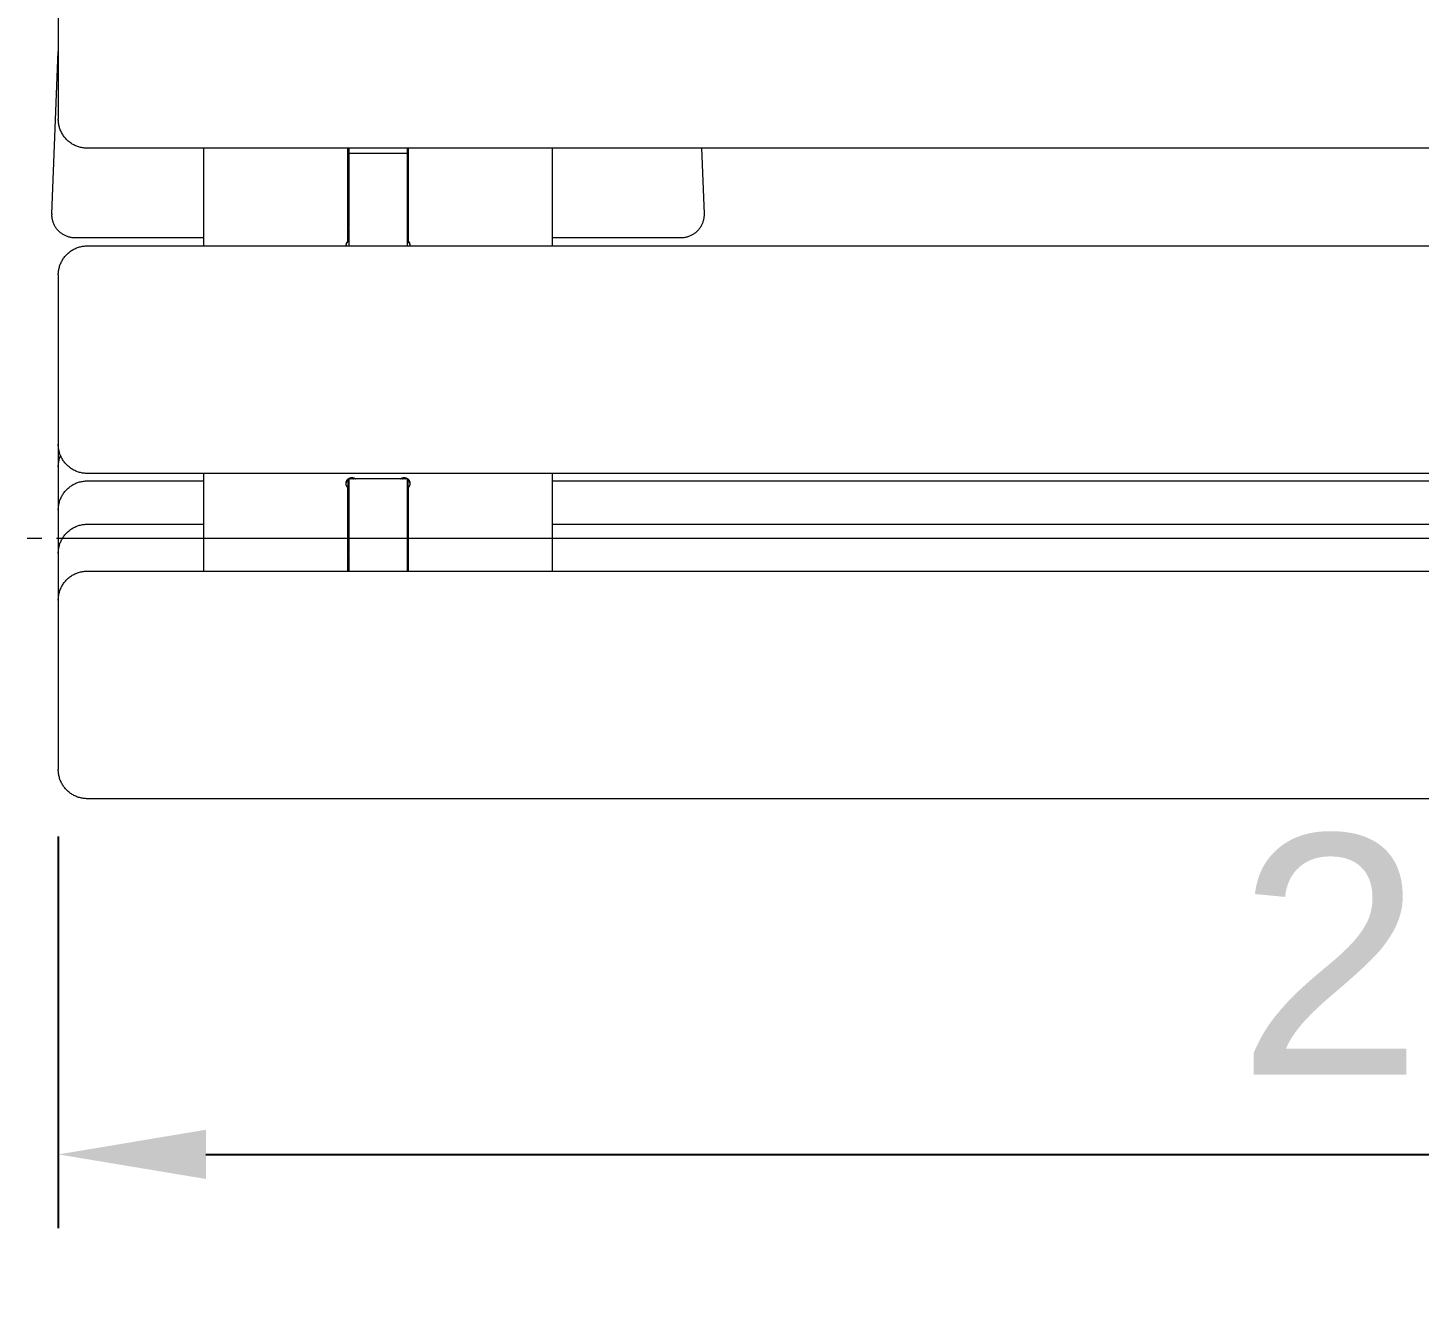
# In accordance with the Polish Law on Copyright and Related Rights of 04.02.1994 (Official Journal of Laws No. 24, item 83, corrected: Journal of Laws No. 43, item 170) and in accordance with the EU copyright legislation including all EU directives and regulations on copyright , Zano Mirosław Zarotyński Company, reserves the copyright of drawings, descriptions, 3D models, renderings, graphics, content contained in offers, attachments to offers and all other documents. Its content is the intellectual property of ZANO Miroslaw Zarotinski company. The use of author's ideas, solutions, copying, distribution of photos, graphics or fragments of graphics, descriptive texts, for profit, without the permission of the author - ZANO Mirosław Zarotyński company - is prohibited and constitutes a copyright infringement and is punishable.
# Model space of a CAD drawing. Header units: inches. Extents: x -6 to 177, y -6 to 113.
# Drawn here: x 1.14 to 10.56, y -3.05 to 5.66 of the extents above; entities that cross this region are included whole.
import ezdxf

# ---------------------------------------------------------------- set-up
doc = ezdxf.new("R2010")
doc.units = ezdxf.units.IN
doc.linetypes.add('HIDDEN', pattern=[1.905, 1.27, -0.635])
for name, color, linetype, lineweight in [('ZANO_R', 7, 'Continuous', 0), ('ZANO_R_przerywana', 250, 'HIDDEN', 0), ('ZANO_W', 1, 'Continuous', 0)]:
    doc.layers.add(name, color=color, linetype=linetype, lineweight=lineweight)
doc.styles.get("Standard").update_dxf_attribs({"font": 'arial.ttf'})
doc.dimstyles.new('amerykanie', dxfattribs={"dimtxt": 50, "dimasz": 50, "dimexe": 0.5, "dimexo": 0.5, "dimgap": 1, "dimtad": 1, "dimdec": 0, "dimzin": 0, "dimlunit": 5, "dimtxsty": 'Standard', "dimcen": 0.09, "dimclrd": 1, "dimclre": 1, "dimclrt": 1, "dimazin": 0, "dimtfac": 1, "dimtdec": 0, "dimtmove": 0, "dimatfit": 3, "dimfxl": 1, "dimtzin": 0, "dimarcsym": 1})

# ---------------------------------------------------------------- blocks, each defined once
blk = doc.blocks.new('*D367')
at = {"layer": 'ZANO_W', "color": 1, "lineweight": -2}
for p, q in [((1.0406, 28.1399), (-2.507, 28.1399)), ((-2.007, 27.1399), (-2.007, 1.4411)), ((1.0406, 0.4411), (-2.507, 0.4411))]:
    blk.add_line(p, q, dxfattribs=at)
at = {"layer": 'ZANO_W', "color": 1}
for points in [[(-1.8404, 27.1399), (-2.1737, 27.1399), (-2.007, 28.1399)], [(-2.1737, 1.4411), (-1.8404, 1.4411), (-2.007, 0.4411)]]:
    blk.add_solid(points, dxfattribs=at)
at = {"layer": 'ZANO_W', "color": 1, "insert": (-3.3473, 14.2905), "char_height": 1.625, "attachment_point": 5, "rotation": 90}
blk.add_mtext('27 11/16', dxfattribs=at)
blk = doc.blocks.new('*D368')
at = {"layer": 'ZANO_W', "color": 1, "lineweight": -2}
for p, q in [((1.3438, 0.1846), (1.3438, -2.468)), ((24.8822, 0.1846), (24.8822, -2.468)), ((2.3438, -1.968), (23.8822, -1.968))]:
    blk.add_line(p, q, dxfattribs=at)
at = {"layer": 'ZANO_W', "color": 1}
for points in [[(2.3438, -1.8013), (2.3438, -2.1346), (1.3438, -1.968)], [(23.8822, -2.1346), (23.8822, -1.8013), (24.8822, -1.968)]]:
    blk.add_solid(points, dxfattribs=at)
at = {"layer": 'ZANO_W', "color": 1, "insert": (13.113, -0.6272), "char_height": 1.625, "attachment_point": 5}
blk.add_mtext('23 9/16', dxfattribs=at)

msp = doc.modelspace()

# ---------------------------------------------------------------- linework, layer by layer
at = {"layer": 'ZANO_R'}
for p, q in [((1.34378, 6.19199), (1.34378, 5.09051)), ((1.30094, 4.40324), (1.34378, 5.50219)), ((1.34378, 5.09051), (1.34378, 5.04395)), ((1.34389, 5.03723), (1.34378, 5.04395)), ((1.34424, 5.03052), (1.34389, 5.03723)), ((1.34481, 5.02382), (1.34424, 5.03052)), ((1.34561, 5.01714), (1.34481, 5.02382)), ((1.34664, 5.0105), (1.34561, 5.01714)), ((1.3479, 5.0039), (1.34664, 5.0105)), ((1.34938, 4.99734), (1.3479, 5.0039)), ((1.35108, 4.99084), (1.34938, 4.99734)), ((1.353, 4.98439), (1.35108, 4.99084)), ((1.35515, 4.97802), (1.353, 4.98439)), ((1.3575, 4.97173), (1.35515, 4.97802)), ((1.36008, 4.96552), (1.3575, 4.97173)), ((1.36286, 4.9594), (1.36008, 4.96552)), ((1.36585, 4.95338), (1.36286, 4.9594)), ((1.36904, 4.94746), (1.36585, 4.95338)), ((1.37244, 4.94166), (1.36904, 4.94746)), ((1.37603, 4.93598), (1.37244, 4.94166)), ((1.37981, 4.93042), (1.37603, 4.93598)), ((1.38378, 4.925), (1.37981, 4.93042)), ((1.38793, 4.91971), (1.38378, 4.925)), ((1.39226, 4.91457), (1.38793, 4.91971)), ((1.39677, 4.90958), (1.39226, 4.91457)), ((1.40144, 4.90474), (1.39677, 4.90958)), ((1.40627, 4.90007), (1.40144, 4.90474)), ((1.41126, 4.89557), (1.40627, 4.90007)), ((1.41641, 4.89124), (1.41126, 4.89557)), ((1.42169, 4.88708), (1.41641, 4.89124)), ((1.42712, 4.88311), (1.42169, 4.88708)), ((1.43267, 4.87933), (1.42712, 4.88311)), ((1.43836, 4.87574), (1.43267, 4.87933)), ((1.44416, 4.87235), (1.43836, 4.87574)), ((1.45007, 4.86915), (1.44416, 4.87235)), ((1.4561, 4.86616), (1.45007, 4.86915)), ((1.46221, 4.86338), (1.4561, 4.86616)), ((1.46842, 4.86081), (1.46221, 4.86338)), ((1.47472, 4.85845), (1.46842, 4.86081)), ((1.48109, 4.85631), (1.47472, 4.85845)), ((1.48753, 4.85438), (1.48109, 4.85631)), ((1.49404, 4.85268), (1.48753, 4.85438)), ((1.50059, 4.8512), (1.49404, 4.85268)), ((1.5072, 4.84994), (1.50059, 4.8512)), ((1.51384, 4.84892), (1.5072, 4.84994)), ((1.52051, 4.84811), (1.51384, 4.84892)), ((1.52721, 4.84754), (1.52051, 4.84811)), ((1.53393, 4.8472), (1.52721, 4.84754)), ((1.54065, 4.84708), (1.53393, 4.8472)), ((13.11297, 4.84708), (1.54065, 4.84708)), ((2.32812, 4.84708), (2.32812, 4.18589)), ((3.30459, 4.21803), (3.30459, 4.84708)), ((3.31247, 4.84708), (3.31247, 4.81098)), ((3.31247, 4.811), (3.31247, 4.81101)), ((3.31247, 4.81101), (3.31247, 4.81101)), ((3.31247, 4.81101), (3.31247, 4.81097)), ((3.70621, 4.81101), (3.31247, 4.81101)), ((3.31247, 4.81098), (3.31247, 4.811)), ((3.31247, 4.81097), (3.31247, 4.81073)), ((3.31247, 4.81073), (3.31247, 4.80947)), ((3.31247, 4.80947), (3.31247, 4.80371)), ((3.70621, 4.84708), (3.70621, 4.81098)), ((3.70621, 4.811), (3.70621, 4.81101)), ((3.70621, 4.81101), (3.70621, 4.81101)), ((3.70621, 4.81101), (3.70621, 4.81097)), ((3.70621, 4.81098), (3.70621, 4.811)), ((3.70621, 4.81097), (3.70621, 4.81073)), ((3.70621, 4.81073), (3.70621, 4.80947)), ((3.70621, 4.80947), (3.70621, 4.80371)), ((3.71408, 4.84708), (3.71408, 4.21803)), ((4.69055, 4.18589), (4.69055, 4.84708)), ((5.70044, 4.84708), (5.71774, 4.40324)), ((3.31247, 4.80371), (3.31247, 4.77882)), ((3.31247, 4.77882), (3.31247, 4.69787)), ((3.70621, 4.80371), (3.70621, 4.77882)), ((3.70621, 4.77882), (3.70621, 4.69787)), ((3.31247, 4.69787), (3.31247, 4.30449)), ((3.70621, 4.69787), (3.70621, 4.30449)), ((1.30085, 4.40017), (1.30082, 4.3971)), ((1.30091, 4.39173), (1.30082, 4.3971)), ((1.30094, 4.40324), (1.30085, 4.40017)), ((1.30119, 4.38635), (1.30091, 4.39173)), ((1.30165, 4.381), (1.30119, 4.38635)), ((1.30229, 4.37566), (1.30165, 4.381)), ((1.30311, 4.37034), (1.30229, 4.37566)), ((1.30411, 4.36506), (1.30311, 4.37034)), ((1.3053, 4.35981), (1.30411, 4.36506)), ((1.30666, 4.35461), (1.3053, 4.35981)), ((1.3082, 4.34946), (1.30666, 4.35461)), ((1.30991, 4.34436), (1.3082, 4.34946)), ((1.3118, 4.33932), (1.30991, 4.34436)), ((1.31386, 4.33436), (1.3118, 4.33932)), ((5.70708, 4.33985), (5.70504, 4.33486)), ((5.70896, 4.34491), (5.70708, 4.33985)), ((5.71066, 4.35003), (5.70896, 4.34491)), ((5.71218, 4.3552), (5.71066, 4.35003)), ((5.71353, 4.36043), (5.71218, 4.3552)), ((5.71469, 4.36569), (5.71353, 4.36043)), ((5.71568, 4.37099), (5.71469, 4.36569)), ((5.71648, 4.37633), (5.71568, 4.37099)), ((5.7171, 4.38169), (5.71648, 4.37633)), ((5.71754, 4.38706), (5.7171, 4.38169)), ((5.71779, 4.39245), (5.71754, 4.38706)), ((5.71774, 4.40324), (5.71786, 4.39784)), ((5.71786, 4.39784), (5.71779, 4.39245)), ((1.31609, 4.32946), (1.31386, 4.33436)), ((1.31848, 4.32464), (1.31609, 4.32946)), ((1.32103, 4.31991), (1.31848, 4.32464)), ((1.32375, 4.31527), (1.32103, 4.31991)), ((1.32662, 4.31072), (1.32375, 4.31527)), ((1.32965, 4.30628), (1.32662, 4.31072)), ((1.33282, 4.30194), (1.32965, 4.30628)), ((1.33614, 4.29771), (1.33282, 4.30194)), ((1.33961, 4.2936), (1.33614, 4.29771)), ((1.34321, 4.2896), (1.33961, 4.2936)), ((1.34695, 4.28574), (1.34321, 4.2896)), ((1.35082, 4.282), (1.34695, 4.28574)), ((1.35481, 4.2784), (1.35082, 4.282)), ((1.35892, 4.27493), (1.35481, 4.2784)), ((1.36315, 4.27161), (1.35892, 4.27493)), ((1.36749, 4.26843), (1.36315, 4.27161)), ((1.37194, 4.26541), (1.36749, 4.26843)), ((1.37648, 4.26254), (1.37194, 4.26541)), ((1.38113, 4.25982), (1.37648, 4.26254)), ((1.38586, 4.25727), (1.38113, 4.25982)), ((1.39067, 4.25487), (1.38586, 4.25727)), ((1.39557, 4.25265), (1.39067, 4.25487)), ((1.40054, 4.25059), (1.39557, 4.25265)), ((1.40557, 4.2487), (1.40054, 4.25059)), ((1.41067, 4.24699), (1.40557, 4.2487)), ((1.41582, 4.24545), (1.41067, 4.24699)), ((1.42103, 4.24409), (1.41582, 4.24545)), ((1.42627, 4.2429), (1.42103, 4.24409)), ((1.43156, 4.2419), (1.42627, 4.2429)), ((1.43687, 4.24107), (1.43156, 4.2419)), ((1.44221, 4.24043), (1.43687, 4.24107)), ((3.31247, 4.2995), (3.31247, 4.30449)), ((3.31247, 4.2995), (3.31247, 4.18589)), ((3.70621, 4.30449), (3.70621, 4.2995)), ((3.70621, 4.2995), (3.70621, 4.18589)), ((5.58187, 4.24108), (5.57652, 4.24044)), ((5.5872, 4.24191), (5.58187, 4.24108)), ((5.5925, 4.24292), (5.5872, 4.24191)), ((5.59776, 4.24411), (5.5925, 4.24292)), ((5.60298, 4.24548), (5.59776, 4.24411)), ((5.60814, 4.24703), (5.60298, 4.24548)), ((5.61326, 4.24876), (5.60814, 4.24703)), ((5.6183, 4.25065), (5.61326, 4.24876)), ((5.62329, 4.25272), (5.6183, 4.25065)), ((5.62819, 4.25496), (5.62329, 4.25272)), ((5.63302, 4.25737), (5.62819, 4.25496)), ((5.63776, 4.25994), (5.63302, 4.25737)), ((5.64241, 4.26267), (5.63776, 4.25994)), ((5.64697, 4.26556), (5.64241, 4.26267)), ((5.65142, 4.2686), (5.64697, 4.26556)), ((5.65577, 4.2718), (5.65142, 4.2686)), ((5.66, 4.27514), (5.65577, 4.2718)), ((5.66412, 4.27862), (5.66, 4.27514)), ((5.66812, 4.28224), (5.66412, 4.27862)), ((5.67199, 4.286), (5.66812, 4.28224)), ((5.67573, 4.28989), (5.67199, 4.286)), ((5.67933, 4.2939), (5.67573, 4.28989)), ((5.6828, 4.29804), (5.67933, 4.2939)), ((5.68612, 4.30229), (5.6828, 4.29804)), ((5.68929, 4.30665), (5.68612, 4.30229)), ((5.69231, 4.31112), (5.68929, 4.30665)), ((5.69518, 4.31568), (5.69231, 4.31112)), ((5.69789, 4.32035), (5.69518, 4.31568)), ((5.70044, 4.3251), (5.69789, 4.32035)), ((5.70282, 4.32994), (5.70044, 4.3251)), ((5.70504, 4.33486), (5.70282, 4.32994)), ((1.42169, 4.14589), (1.42712, 4.14986)), ((1.42712, 4.14986), (1.43267, 4.15364)), ((1.43267, 4.15364), (1.43836, 4.15723)), ((1.43836, 4.15723), (1.44416, 4.16062)), ((1.44757, 4.23997), (1.44221, 4.24043)), ((1.44416, 4.16062), (1.45007, 4.16382)), ((1.45294, 4.2397), (1.44757, 4.23997)), ((1.45007, 4.16382), (1.4561, 4.16681)), ((1.45832, 4.23961), (1.45294, 4.2397)), ((1.4561, 4.16681), (1.46221, 4.16959)), ((2.32812, 4.23961), (1.45832, 4.23961)), ((1.46221, 4.16959), (1.46842, 4.17216)), ((1.46842, 4.17216), (1.47472, 4.17452)), ((1.47472, 4.17452), (1.48109, 4.17667)), ((1.48109, 4.17667), (1.48753, 4.17859)), ((1.48753, 4.17859), (1.49404, 4.18029)), ((1.49404, 4.18029), (1.50059, 4.18177)), ((1.50059, 4.18177), (1.5072, 4.18303)), ((1.5072, 4.18303), (1.51384, 4.18406)), ((1.51384, 4.18406), (1.52051, 4.18486)), ((1.52051, 4.18486), (1.52721, 4.18543)), ((1.52721, 4.18543), (1.53393, 4.18578)), ((1.53393, 4.18578), (1.54065, 4.18589)), ((1.54065, 4.18589), (13.11297, 4.18589)), ((3.29308, 4.1913), (3.29306, 4.18995)), ((3.29306, 4.18995), (3.2931, 4.18859)), ((3.29314, 4.19266), (3.29308, 4.1913)), ((3.2931, 4.18859), (3.29317, 4.18724)), ((3.29325, 4.19401), (3.29314, 4.19266)), ((3.29317, 4.18724), (3.2933, 4.18589)), ((3.2932, 4.18689), (3.29334, 4.1882)), ((3.2934, 4.19535), (3.29325, 4.19401)), ((3.29334, 4.1882), (3.29351, 4.1895)), ((3.2936, 4.19669), (3.2934, 4.19535)), ((3.29351, 4.1895), (3.29373, 4.19079)), ((3.29385, 4.19803), (3.2936, 4.19669)), ((3.29373, 4.19079), (3.294, 4.19208)), ((3.29414, 4.19935), (3.29385, 4.19803)), ((3.294, 4.19208), (3.2943, 4.19335)), ((3.29448, 4.20066), (3.29414, 4.19935)), ((3.2943, 4.19335), (3.29465, 4.19462)), ((3.29486, 4.20196), (3.29448, 4.20066)), ((3.29465, 4.19462), (3.29504, 4.19587)), ((3.29529, 4.20325), (3.29486, 4.20196)), ((3.29504, 4.19587), (3.29547, 4.19711)), ((3.29576, 4.20452), (3.29529, 4.20325)), ((3.29547, 4.19711), (3.29594, 4.19834)), ((3.29627, 4.20577), (3.29576, 4.20452)), ((3.29594, 4.19834), (3.29646, 4.19955)), ((3.29683, 4.20701), (3.29627, 4.20577)), ((3.29646, 4.19955), (3.29701, 4.20074)), ((3.29743, 4.20822), (3.29683, 4.20701)), ((3.29701, 4.20074), (3.2976, 4.20191)), ((3.29807, 4.20942), (3.29743, 4.20822)), ((3.2976, 4.20191), (3.29824, 4.20306)), ((3.29875, 4.21059), (3.29807, 4.20942)), ((3.29824, 4.20306), (3.29891, 4.20419)), ((3.29947, 4.21173), (3.29875, 4.21059)), ((3.29891, 4.20419), (3.29961, 4.20529)), ((3.30024, 4.21285), (3.29947, 4.21173)), ((3.29961, 4.20529), (3.30036, 4.20638)), ((3.30104, 4.21395), (3.30024, 4.21285)), ((3.30036, 4.20638), (3.30114, 4.20743)), ((3.30187, 4.21501), (3.30104, 4.21395)), ((3.30114, 4.20743), (3.30195, 4.20846)), ((3.30274, 4.21605), (3.30187, 4.21501)), ((3.30195, 4.20846), (3.3028, 4.20946)), ((3.30365, 4.21706), (3.30274, 4.21605)), ((3.3028, 4.20946), (3.30368, 4.21044)), ((3.30459, 4.21803), (3.30365, 4.21706)), ((3.30368, 4.21044), (3.30459, 4.21138)), ((3.31247, 4.23961), (3.30459, 4.23961)), ((3.30459, 4.22349), (3.30853, 4.22303)), ((3.30459, 4.21138), (3.30459, 4.21803)), ((3.30853, 4.22303), (3.31247, 4.22268)), ((3.71408, 4.23961), (3.70621, 4.23961)), ((3.70621, 4.22268), (3.71015, 4.22303)), ((3.71015, 4.22303), (3.71408, 4.22349)), ((3.71408, 4.21138), (3.71408, 4.21803)), ((3.71408, 4.21803), (3.71502, 4.21706)), ((3.71408, 4.21138), (3.715, 4.21044)), ((3.715, 4.21044), (3.71588, 4.20946)), ((3.71502, 4.21706), (3.71593, 4.21605)), ((3.71588, 4.20946), (3.71672, 4.20846)), ((3.71593, 4.21605), (3.71681, 4.21501)), ((3.71672, 4.20846), (3.71754, 4.20743)), ((3.71681, 4.21501), (3.71764, 4.21395)), ((3.71754, 4.20743), (3.71832, 4.20638)), ((3.71764, 4.21395), (3.71844, 4.21285)), ((3.71832, 4.20638), (3.71906, 4.20529)), ((3.71844, 4.21285), (3.7192, 4.21173)), ((3.71906, 4.20529), (3.71977, 4.20419)), ((3.7192, 4.21173), (3.71992, 4.21059)), ((3.71977, 4.20419), (3.72044, 4.20306)), ((3.71992, 4.21059), (3.72061, 4.20942)), ((3.72044, 4.20306), (3.72107, 4.20191)), ((3.72061, 4.20942), (3.72125, 4.20822)), ((3.72107, 4.20191), (3.72166, 4.20074)), ((3.72125, 4.20822), (3.72185, 4.20701)), ((3.72166, 4.20074), (3.72222, 4.19955)), ((3.72185, 4.20701), (3.7224, 4.20577)), ((3.72222, 4.19955), (3.72273, 4.19834)), ((3.7224, 4.20577), (3.72292, 4.20452)), ((3.72273, 4.19834), (3.72321, 4.19711)), ((3.72292, 4.20452), (3.72339, 4.20325)), ((3.72321, 4.19711), (3.72364, 4.19587)), ((3.72339, 4.20325), (3.72382, 4.20196)), ((3.72364, 4.19587), (3.72403, 4.19462)), ((3.72382, 4.20196), (3.7242, 4.20066)), ((3.72403, 4.19462), (3.72438, 4.19335)), ((3.7242, 4.20066), (3.72454, 4.19935)), ((3.72438, 4.19335), (3.72468, 4.19208)), ((3.72454, 4.19935), (3.72483, 4.19803)), ((3.72468, 4.19208), (3.72494, 4.19079)), ((3.72483, 4.19803), (3.72508, 4.19669)), ((3.72494, 4.19079), (3.72516, 4.1895)), ((3.72508, 4.19669), (3.72528, 4.19535)), ((3.72516, 4.1895), (3.72534, 4.1882)), ((3.72528, 4.19535), (3.72543, 4.19401)), ((3.72534, 4.1882), (3.72547, 4.18689)), ((3.7255, 4.18724), (3.72538, 4.18589)), ((3.72543, 4.19401), (3.72554, 4.19266)), ((3.72558, 4.18859), (3.7255, 4.18724)), ((3.72554, 4.19266), (3.7256, 4.1913)), ((3.72561, 4.18995), (3.72558, 4.18859)), ((3.7256, 4.1913), (3.72561, 4.18995)), ((5.56036, 4.23961), (4.69055, 4.23961)), ((5.56575, 4.2397), (5.56036, 4.23961)), ((5.57114, 4.23998), (5.56575, 4.2397)), ((5.57652, 4.24044), (5.57114, 4.23998)), ((1.353, 4.04858), (1.35515, 4.05495)), ((1.35515, 4.05495), (1.3575, 4.06124)), ((1.3575, 4.06124), (1.36008, 4.06745)), ((1.36008, 4.06745), (1.36286, 4.07357)), ((1.36286, 4.07357), (1.36585, 4.07959)), ((1.36585, 4.07959), (1.36904, 4.08551)), ((1.36904, 4.08551), (1.37244, 4.09131)), ((1.37244, 4.09131), (1.37603, 4.09699)), ((1.37603, 4.09699), (1.37981, 4.10255)), ((1.37981, 4.10255), (1.38378, 4.10798)), ((1.38378, 4.10798), (1.38793, 4.11326)), ((1.38793, 4.11326), (1.39226, 4.1184)), ((1.39226, 4.1184), (1.39677, 4.1234)), ((1.39677, 4.1234), (1.40144, 4.12823)), ((1.40144, 4.12823), (1.40627, 4.1329)), ((1.40627, 4.1329), (1.41126, 4.1374)), ((1.41126, 4.1374), (1.41641, 4.14174)), ((1.41641, 4.14174), (1.42169, 4.14589)), ((1.34378, 3.98902), (1.34389, 3.99574)), ((1.34378, 3.98902), (1.34378, 2.88754)), ((1.34389, 3.99574), (1.34424, 4.00246)), ((1.34424, 4.00246), (1.34481, 4.00915)), ((1.34481, 4.00915), (1.34561, 4.01583)), ((1.34561, 4.01583), (1.34664, 4.02247)), ((1.34664, 4.02247), (1.3479, 4.02908)), ((1.3479, 4.02908), (1.34938, 4.03563)), ((1.34938, 4.03563), (1.35108, 4.04214)), ((1.35108, 4.04214), (1.353, 4.04858)), ((1.34378, 2.88754), (1.34378, 2.84098)), ((1.34378, 2.84098), (1.34378, 2.83659)), ((1.34389, 2.83426), (1.34378, 2.84098)), ((1.34378, 2.83659), (1.34378, 2.68998)), ((1.34424, 2.82755), (1.34389, 2.83426)), ((1.34481, 2.82085), (1.34424, 2.82755)), ((1.34561, 2.81418), (1.34481, 2.82085)), ((1.34664, 2.80753), (1.34561, 2.81418)), ((1.3479, 2.80093), (1.34664, 2.80753)), ((1.34758, 2.72848), (1.34894, 2.73479)), ((1.34938, 2.79437), (1.3479, 2.80093)), ((1.34894, 2.73479), (1.35052, 2.74105)), ((1.35108, 2.78787), (1.34938, 2.79437)), ((1.35052, 2.74105), (1.35229, 2.74726)), ((1.353, 2.78143), (1.35108, 2.78787)), ((1.35229, 2.74726), (1.35427, 2.7534)), ((1.35515, 2.77506), (1.353, 2.78143)), ((1.35427, 2.7534), (1.35645, 2.75948)), ((1.3575, 2.76876), (1.35515, 2.77506)), ((1.35645, 2.75948), (1.35883, 2.76548)), ((1.36008, 2.76255), (1.3575, 2.76876)), ((1.36286, 2.75643), (1.36008, 2.76255)), ((1.36585, 2.75041), (1.36286, 2.75643)), ((1.36904, 2.7445), (1.36585, 2.75041)), ((1.37244, 2.73869), (1.36904, 2.7445)), ((1.37603, 2.73301), (1.37244, 2.73869)), ((1.37981, 2.72745), (1.37603, 2.73301)), ((1.34378, 2.68998), (1.34388, 2.69644)), ((1.34378, 2.68998), (1.34378, 2.54337)), ((1.34388, 2.69644), (1.3442, 2.70289)), ((1.3442, 2.70289), (1.34473, 2.70932)), ((1.34473, 2.70932), (1.34547, 2.71574)), ((1.34547, 2.71574), (1.34642, 2.72212)), ((1.34642, 2.72212), (1.34758, 2.72848)), ((1.38378, 2.72203), (1.37981, 2.72745)), ((1.38793, 2.71674), (1.38378, 2.72203)), ((1.39226, 2.7116), (1.38793, 2.71674)), ((1.39677, 2.70661), (1.39226, 2.7116)), ((1.40144, 2.70178), (1.39677, 2.70661)), ((1.40627, 2.6971), (1.40144, 2.70178)), ((1.41126, 2.6926), (1.40627, 2.6971)), ((1.41641, 2.68827), (1.41126, 2.6926)), ((1.42169, 2.68412), (1.41641, 2.68827)), ((1.42712, 2.68015), (1.42169, 2.68412)), ((1.43267, 2.67637), (1.42712, 2.68015)), ((1.43836, 2.67277), (1.43267, 2.67637)), ((1.44416, 2.66938), (1.43836, 2.67277)), ((1.45007, 2.66619), (1.44416, 2.66938)), ((1.4561, 2.6632), (1.45007, 2.66619)), ((1.46221, 2.66041), (1.4561, 2.6632)), ((1.46842, 2.65784), (1.46221, 2.66041)), ((1.47472, 2.65548), (1.46842, 2.65784)), ((1.48109, 2.65334), (1.47472, 2.65548)), ((1.48753, 2.65141), (1.48109, 2.65334)), ((1.49404, 2.64971), (1.48753, 2.65141)), ((1.50059, 2.64823), (1.49404, 2.64971)), ((1.5072, 2.64698), (1.50059, 2.64823)), ((1.51384, 2.64595), (1.5072, 2.64698)), ((1.52051, 2.64515), (1.51384, 2.64595)), ((1.52721, 2.64457), (1.52051, 2.64515)), ((1.53393, 2.64423), (1.52721, 2.64457)), ((1.54065, 2.64411), (1.53393, 2.64423)), ((13.11297, 2.64411), (1.54065, 2.64411)), ((2.32812, 2.64411), (2.32812, 1.98292)), ((4.69055, 1.98292), (4.69055, 2.64411)), ((1.40627, 2.54065), (1.41126, 2.54515)), ((1.41126, 2.54515), (1.41641, 2.54948)), ((1.41641, 2.54948), (1.42169, 2.55363)), ((1.42169, 2.55363), (1.42712, 2.5576)), ((1.42712, 2.5576), (1.43267, 2.56138)), ((1.43267, 2.56138), (1.43836, 2.56497)), ((1.43836, 2.56497), (1.44416, 2.56837)), ((1.44416, 2.56837), (1.45007, 2.57156)), ((1.45007, 2.57156), (1.4561, 2.57455)), ((1.4561, 2.57455), (1.46221, 2.57734)), ((1.46221, 2.57734), (1.46842, 2.57991)), ((1.46842, 2.57991), (1.47472, 2.58227)), ((1.47472, 2.58227), (1.48109, 2.58441)), ((1.48109, 2.58441), (1.48753, 2.58633)), ((1.48753, 2.58633), (1.49404, 2.58804)), ((1.49404, 2.58804), (1.50059, 2.58952)), ((1.50059, 2.58952), (1.5072, 2.59077)), ((1.5072, 2.59077), (1.51384, 2.5918)), ((1.51384, 2.5918), (1.52051, 2.5926)), ((1.52051, 2.5926), (1.52721, 2.59318)), ((1.52721, 2.59318), (1.53393, 2.59352)), ((1.53393, 2.59352), (1.54065, 2.59364)), ((1.54065, 2.59364), (2.32812, 2.59364)), ((3.29308, 2.57717), (3.29312, 2.57853)), ((3.29309, 2.57581), (3.29308, 2.57717)), ((3.29315, 2.57445), (3.29309, 2.57581)), ((3.29312, 2.57853), (3.2932, 2.57989)), ((3.29325, 2.5731), (3.29315, 2.57445)), ((3.2932, 2.57989), (3.29333, 2.58124)), ((3.2932, 2.57344), (3.29334, 2.57478)), ((3.2934, 2.57174), (3.29325, 2.5731)), ((3.29333, 2.58124), (3.29351, 2.58259)), ((3.29334, 2.57478), (3.29352, 2.57611)), ((3.2936, 2.5704), (3.2934, 2.57174)), ((3.29351, 2.58259), (3.29373, 2.58394)), ((3.29352, 2.57611), (3.29375, 2.57743)), ((3.29384, 2.56906), (3.2936, 2.5704)), ((3.29373, 2.58394), (3.29401, 2.58527)), ((3.29375, 2.57743), (3.29402, 2.57874)), ((3.29413, 2.56773), (3.29384, 2.56906)), ((3.29401, 2.58527), (3.29432, 2.58659)), ((3.29402, 2.57874), (3.29434, 2.58004)), ((3.29447, 2.56641), (3.29413, 2.56773)), ((3.29432, 2.58659), (3.29468, 2.5879)), ((3.29434, 2.58004), (3.2947, 2.58134)), ((3.29485, 2.5651), (3.29447, 2.56641)), ((3.29468, 2.5879), (3.29509, 2.5892)), ((3.2947, 2.58134), (3.2951, 2.58261)), ((3.29527, 2.56381), (3.29485, 2.5651)), ((3.29509, 2.5892), (3.29554, 2.59049)), ((3.2951, 2.58261), (3.29555, 2.58388)), ((3.29574, 2.56253), (3.29527, 2.56381)), ((3.29554, 2.59049), (3.29604, 2.59175)), ((3.29555, 2.58388), (3.29604, 2.58513)), ((3.29626, 2.56127), (3.29574, 2.56253)), ((3.29604, 2.59175), (3.29658, 2.593)), ((3.29604, 2.58513), (3.29657, 2.58636)), ((3.29681, 2.56003), (3.29626, 2.56127)), ((3.29657, 2.58636), (3.29715, 2.58757)), ((3.29658, 2.593), (3.29716, 2.59423)), ((3.29741, 2.55881), (3.29681, 2.56003)), ((3.29715, 2.58757), (3.29776, 2.58876)), ((3.29716, 2.59423), (3.29779, 2.59544)), ((3.29806, 2.55761), (3.29741, 2.55881)), ((3.29776, 2.58876), (3.29842, 2.58993)), ((3.29779, 2.59544), (3.29845, 2.59663)), ((3.29874, 2.55643), (3.29806, 2.55761)), ((3.29842, 2.58993), (3.29912, 2.59108)), ((3.29845, 2.59663), (3.29916, 2.59779)), ((3.29946, 2.55528), (3.29874, 2.55643)), ((3.29912, 2.59108), (3.29985, 2.5922)), ((3.29916, 2.59779), (3.29991, 2.59893)), ((3.30022, 2.55416), (3.29946, 2.55528)), ((3.29985, 2.5922), (3.30062, 2.5933)), ((3.29991, 2.59893), (3.30069, 2.60004)), ((3.30102, 2.55306), (3.30022, 2.55416)), ((3.30062, 2.5933), (3.30143, 2.59437)), ((3.30069, 2.60004), (3.30152, 2.60112)), ((3.30186, 2.55198), (3.30102, 2.55306)), ((3.30143, 2.59437), (3.30228, 2.59541)), ((3.30152, 2.60112), (3.30238, 2.60218)), ((3.30274, 2.55094), (3.30186, 2.55198)), ((3.30228, 2.59541), (3.30316, 2.59642)), ((3.30238, 2.60218), (3.30327, 2.6032)), ((3.30365, 2.54993), (3.30274, 2.55094)), ((3.30316, 2.59642), (3.30407, 2.5974)), ((3.30327, 2.6032), (3.3042, 2.60419)), ((3.30459, 2.54895), (3.30365, 2.54993)), ((3.30407, 2.5974), (3.30502, 2.59835)), ((3.3042, 2.60419), (3.30517, 2.60515)), ((3.30459, 2.59793), (3.30459, 2.54895)), ((3.30459, 2.59364), (3.31247, 2.59364)), ((3.30459, 1.98292), (3.30459, 2.54895)), ((3.30502, 2.59835), (3.30599, 2.59927)), ((3.30517, 2.60515), (3.30617, 2.60608)), ((3.30599, 2.59927), (3.307, 2.60015)), ((3.30617, 2.60608), (3.30719, 2.60697)), ((3.307, 2.60015), (3.30804, 2.601)), ((3.30719, 2.60697), (3.30825, 2.60782)), ((3.30804, 2.601), (3.30911, 2.60181)), ((3.30825, 2.60782), (3.30934, 2.60864)), ((3.30911, 2.60181), (3.3102, 2.60259)), ((3.30934, 2.60864), (3.31046, 2.60942)), ((3.3102, 2.60259), (3.31132, 2.60332)), ((3.31046, 2.60942), (3.3116, 2.61016)), ((3.31132, 2.60332), (3.31247, 2.60402)), ((3.3116, 2.61016), (3.31277, 2.61086)), ((3.31247, 2.60802), (3.31247, 2.60804)), ((3.31247, 2.60804), (3.31247, 2.60804)), ((3.31247, 2.60804), (3.31247, 2.60804)), ((3.31247, 2.60804), (3.31247, 2.60801)), ((3.70621, 2.60804), (3.31247, 2.60804)), ((3.31247, 2.60801), (3.31247, 2.60776)), ((3.31247, 2.60776), (3.31247, 2.6065)), ((3.31247, 2.6065), (3.31247, 2.60074)), ((3.31247, 2.60074), (3.31247, 2.57585)), ((3.31247, 2.57585), (3.31247, 2.49491)), ((3.31277, 2.61086), (3.31396, 2.61152)), ((3.31396, 2.61152), (3.31517, 2.61214)), ((3.31517, 2.61214), (3.3164, 2.61271)), ((3.3164, 2.61271), (3.31765, 2.61324)), ((3.31765, 2.61324), (3.31892, 2.61373)), ((3.31892, 2.61373), (3.32021, 2.61418)), ((3.32021, 2.61418), (3.32151, 2.61458)), ((3.32151, 2.61458), (3.32282, 2.61493)), ((3.32197, 2.60804), (3.32325, 2.60837)), ((3.32282, 2.61493), (3.32415, 2.61524)), ((3.32325, 2.60837), (3.32454, 2.60866)), ((3.32415, 2.61524), (3.32548, 2.61551)), ((3.32454, 2.60866), (3.32585, 2.6089)), ((3.32548, 2.61551), (3.32683, 2.61572)), ((3.32585, 2.6089), (3.32716, 2.6091)), ((3.32683, 2.61572), (3.32818, 2.61589)), ((3.32716, 2.6091), (3.32847, 2.60926)), ((3.32818, 2.61589), (3.32953, 2.61602)), ((3.32847, 2.60926), (3.32979, 2.60937)), ((3.32953, 2.61602), (3.33089, 2.61609)), ((3.32979, 2.60937), (3.33111, 2.60943)), ((3.33089, 2.61609), (3.33225, 2.61612)), ((3.33111, 2.60943), (3.33244, 2.60946)), ((3.33225, 2.61612), (3.33361, 2.61611)), ((3.33244, 2.60946), (3.33376, 2.60943)), ((3.33361, 2.61611), (3.33497, 2.61604)), ((3.33376, 2.60943), (3.33508, 2.60937)), ((3.33497, 2.61604), (3.33633, 2.61593)), ((3.33508, 2.60937), (3.3364, 2.60926)), ((3.33633, 2.61593), (3.33768, 2.61577)), ((3.3364, 2.60926), (3.33772, 2.6091)), ((3.33768, 2.61577), (3.33902, 2.61557)), ((3.33772, 2.6091), (3.33903, 2.6089)), ((3.33902, 2.61557), (3.34036, 2.61532)), ((3.33903, 2.6089), (3.34033, 2.60866)), ((3.34033, 2.60866), (3.34162, 2.60837)), ((3.34036, 2.61532), (3.34169, 2.61502)), ((3.34162, 2.60837), (3.3429, 2.60804)), ((3.34169, 2.61502), (3.34301, 2.61468)), ((3.34301, 2.61468), (3.34431, 2.61429)), ((3.34431, 2.61429), (3.3456, 2.61385)), ((3.3456, 2.61385), (3.34687, 2.61338)), ((3.34687, 2.61338), (3.34813, 2.61286)), ((3.34813, 2.61286), (3.34937, 2.61229)), ((3.34937, 2.61229), (3.35059, 2.61169)), ((3.35059, 2.61169), (3.35178, 2.61104)), ((3.35178, 2.61104), (3.35296, 2.61035)), ((3.35296, 2.61035), (3.3541, 2.60962)), ((3.3541, 2.60962), (3.35523, 2.60885)), ((3.35523, 2.60885), (3.35632, 2.60804)), ((3.66235, 2.60804), (3.66345, 2.60885)), ((3.66345, 2.60885), (3.66457, 2.60962)), ((3.66457, 2.60962), (3.66572, 2.61035)), ((3.66572, 2.61035), (3.66689, 2.61104)), ((3.66689, 2.61104), (3.66809, 2.61169)), ((3.66809, 2.61169), (3.66931, 2.61229)), ((3.66931, 2.61229), (3.67055, 2.61286)), ((3.67055, 2.61286), (3.6718, 2.61338)), ((3.6718, 2.61338), (3.67308, 2.61385)), ((3.67308, 2.61385), (3.67437, 2.61429)), ((3.67437, 2.61429), (3.67567, 2.61468)), ((3.67567, 2.61468), (3.67699, 2.61502)), ((3.67577, 2.60804), (3.67706, 2.60837)), ((3.67699, 2.61502), (3.67832, 2.61532)), ((3.67706, 2.60837), (3.67835, 2.60866)), ((3.67832, 2.61532), (3.67965, 2.61557)), ((3.67835, 2.60866), (3.67965, 2.6089)), ((3.67965, 2.61557), (3.681, 2.61577)), ((3.67965, 2.6089), (3.68096, 2.6091)), ((3.68096, 2.6091), (3.68227, 2.60926)), ((3.681, 2.61577), (3.68235, 2.61593)), ((3.68227, 2.60926), (3.68359, 2.60937)), ((3.68235, 2.61593), (3.68371, 2.61604)), ((3.68359, 2.60937), (3.68492, 2.60943)), ((3.68371, 2.61604), (3.68507, 2.61611)), ((3.68492, 2.60943), (3.68624, 2.60946)), ((3.68507, 2.61611), (3.68643, 2.61612)), ((3.68624, 2.60946), (3.68756, 2.60943)), ((3.68643, 2.61612), (3.68779, 2.61609)), ((3.68756, 2.60943), (3.68889, 2.60937)), ((3.68779, 2.61609), (3.68914, 2.61602)), ((3.68889, 2.60937), (3.69021, 2.60926)), ((3.68914, 2.61602), (3.6905, 2.61589)), ((3.69021, 2.60926), (3.69152, 2.6091)), ((3.6905, 2.61589), (3.69185, 2.61572)), ((3.69152, 2.6091), (3.69283, 2.6089)), ((3.69185, 2.61572), (3.69319, 2.61551)), ((3.69283, 2.6089), (3.69413, 2.60866)), ((3.69319, 2.61551), (3.69453, 2.61524)), ((3.69413, 2.60866), (3.69542, 2.60837)), ((3.69453, 2.61524), (3.69585, 2.61493)), ((3.69542, 2.60837), (3.69671, 2.60804)), ((3.69585, 2.61493), (3.69717, 2.61458)), ((3.69717, 2.61458), (3.69847, 2.61418)), ((3.69847, 2.61418), (3.69975, 2.61373)), ((3.69975, 2.61373), (3.70102, 2.61324)), ((3.70102, 2.61324), (3.70228, 2.61271)), ((3.70228, 2.61271), (3.70351, 2.61214)), ((3.70351, 2.61214), (3.70472, 2.61152)), ((3.70472, 2.61152), (3.70591, 2.61086)), ((3.70591, 2.61086), (3.70708, 2.61016)), ((3.70621, 2.60802), (3.70621, 2.60804)), ((3.70621, 2.60804), (3.70621, 2.60804)), ((3.70621, 2.60804), (3.70621, 2.60804)), ((3.70621, 2.60804), (3.70621, 2.60801)), ((3.70621, 2.60801), (3.70621, 2.60776)), ((3.70621, 2.60776), (3.70621, 2.6065)), ((3.70621, 2.6065), (3.70621, 2.60074)), ((3.70621, 2.60402), (3.70735, 2.60332)), ((3.70621, 2.60074), (3.70621, 2.57585)), ((3.70621, 2.59364), (3.71408, 2.59364)), ((3.70621, 2.57585), (3.70621, 2.49491)), ((3.70708, 2.61016), (3.70822, 2.60942)), ((3.70735, 2.60332), (3.70847, 2.60259)), ((3.70822, 2.60942), (3.70933, 2.60864)), ((3.70847, 2.60259), (3.70957, 2.60181)), ((3.70933, 2.60864), (3.71042, 2.60782)), ((3.70957, 2.60181), (3.71063, 2.601)), ((3.71042, 2.60782), (3.71148, 2.60697)), ((3.71063, 2.601), (3.71167, 2.60015)), ((3.71148, 2.60697), (3.71251, 2.60608)), ((3.71167, 2.60015), (3.71268, 2.59927)), ((3.71251, 2.60608), (3.71351, 2.60515)), ((3.71268, 2.59927), (3.71366, 2.59835)), ((3.71351, 2.60515), (3.71447, 2.60419)), ((3.71366, 2.59835), (3.71461, 2.5974)), ((3.71408, 2.54895), (3.71408, 2.59793)), ((3.71503, 2.54993), (3.71408, 2.54895)), ((3.71408, 2.54895), (3.71408, 1.98292)), ((3.71447, 2.60419), (3.7154, 2.6032)), ((3.71461, 2.5974), (3.71552, 2.59642)), ((3.71594, 2.55094), (3.71503, 2.54993)), ((3.7154, 2.6032), (3.7163, 2.60218)), ((3.71552, 2.59642), (3.7164, 2.59541)), ((3.71681, 2.55198), (3.71594, 2.55094)), ((3.7163, 2.60218), (3.71716, 2.60112)), ((3.7164, 2.59541), (3.71725, 2.59437)), ((3.71765, 2.55306), (3.71681, 2.55198)), ((3.71716, 2.60112), (3.71798, 2.60004)), ((3.71725, 2.59437), (3.71805, 2.5933)), ((3.71845, 2.55416), (3.71765, 2.55306)), ((3.71798, 2.60004), (3.71877, 2.59893)), ((3.71805, 2.5933), (3.71883, 2.5922)), ((3.71922, 2.55528), (3.71845, 2.55416)), ((3.71877, 2.59893), (3.71952, 2.59779)), ((3.71883, 2.5922), (3.71956, 2.59108)), ((3.71994, 2.55643), (3.71922, 2.55528)), ((3.71952, 2.59779), (3.72022, 2.59663)), ((3.71956, 2.59108), (3.72026, 2.58993)), ((3.72062, 2.55761), (3.71994, 2.55643)), ((3.72022, 2.59663), (3.72089, 2.59544)), ((3.72026, 2.58993), (3.72091, 2.58876)), ((3.72126, 2.55881), (3.72062, 2.55761)), ((3.72089, 2.59544), (3.72151, 2.59423)), ((3.72091, 2.58876), (3.72153, 2.58757)), ((3.72186, 2.56003), (3.72126, 2.55881)), ((3.72151, 2.59423), (3.7221, 2.593)), ((3.72153, 2.58757), (3.7221, 2.58636)), ((3.72242, 2.56127), (3.72186, 2.56003)), ((3.7221, 2.593), (3.72264, 2.59175)), ((3.7221, 2.58636), (3.72264, 2.58513)), ((3.72293, 2.56253), (3.72242, 2.56127)), ((3.72264, 2.59175), (3.72313, 2.59049)), ((3.72264, 2.58513), (3.72313, 2.58388)), ((3.7234, 2.56381), (3.72293, 2.56253)), ((3.72313, 2.59049), (3.72358, 2.5892)), ((3.72313, 2.58388), (3.72357, 2.58261)), ((3.72383, 2.5651), (3.7234, 2.56381)), ((3.72357, 2.58261), (3.72398, 2.58134)), ((3.72358, 2.5892), (3.72399, 2.5879)), ((3.72421, 2.56641), (3.72383, 2.5651)), ((3.72398, 2.58134), (3.72434, 2.58004)), ((3.72399, 2.5879), (3.72435, 2.58659)), ((3.72455, 2.56773), (3.72421, 2.56641)), ((3.72434, 2.58004), (3.72466, 2.57874)), ((3.72435, 2.58659), (3.72467, 2.58527)), ((3.72484, 2.56906), (3.72455, 2.56773)), ((3.72466, 2.57874), (3.72493, 2.57743)), ((3.72467, 2.58527), (3.72494, 2.58394)), ((3.72508, 2.5704), (3.72484, 2.56906)), ((3.72493, 2.57743), (3.72516, 2.57611)), ((3.72494, 2.58394), (3.72517, 2.58259)), ((3.72528, 2.57174), (3.72508, 2.5704)), ((3.72516, 2.57611), (3.72534, 2.57478)), ((3.72517, 2.58259), (3.72534, 2.58124)), ((3.72543, 2.5731), (3.72528, 2.57174)), ((3.72534, 2.58124), (3.72548, 2.57989)), ((3.72534, 2.57478), (3.72547, 2.57344)), ((3.72553, 2.57445), (3.72543, 2.5731)), ((3.72548, 2.57989), (3.72556, 2.57853)), ((3.72559, 2.57581), (3.72553, 2.57445)), ((3.72556, 2.57853), (3.7256, 2.57717)), ((3.7256, 2.57717), (3.72559, 2.57581)), ((4.69055, 2.59364), (13.11297, 2.59364)), ((1.34378, 2.54337), (1.34378, 2.39677)), ((1.35108, 2.44988), (1.353, 2.45632)), ((1.353, 2.45632), (1.35515, 2.46269)), ((1.35515, 2.46269), (1.3575, 2.46899)), ((1.3575, 2.46899), (1.36008, 2.4752)), ((1.36008, 2.4752), (1.36286, 2.48132)), ((1.36286, 2.48132), (1.36585, 2.48734)), ((1.36585, 2.48734), (1.36904, 2.49325)), ((1.36904, 2.49325), (1.37244, 2.49906)), ((1.37244, 2.49906), (1.37603, 2.50474)), ((1.37603, 2.50474), (1.37981, 2.5103)), ((1.37981, 2.5103), (1.38378, 2.51572)), ((1.38378, 2.51572), (1.38793, 2.52101)), ((1.38793, 2.52101), (1.39226, 2.52615)), ((1.39226, 2.52615), (1.39677, 2.53114)), ((1.39677, 2.53114), (1.40144, 2.53597)), ((1.40144, 2.53597), (1.40627, 2.54065)), ((3.30459, 2.48566), (3.30853, 2.4852)), ((3.30853, 2.4852), (3.31247, 2.48485)), ((3.31247, 2.49491), (3.31247, 2.10144)), ((3.70621, 2.49491), (3.70621, 2.10144)), ((3.70621, 2.48485), (3.71015, 2.4852)), ((3.71015, 2.4852), (3.71408, 2.48566)), ((1.34378, 2.39677), (1.34389, 2.40349)), ((1.34378, 2.39677), (1.34378, 2.25016)), ((1.34389, 2.40349), (1.34424, 2.4102)), ((1.34424, 2.4102), (1.34481, 2.4169)), ((1.34481, 2.4169), (1.34561, 2.42357)), ((1.34561, 2.42357), (1.34664, 2.43022)), ((1.34664, 2.43022), (1.3479, 2.43682)), ((1.3479, 2.43682), (1.34938, 2.44338)), ((1.34938, 2.44338), (1.35108, 2.44988)), ((1.42169, 2.26042), (1.42712, 2.26439)), ((1.42712, 2.26439), (1.43267, 2.26817)), ((1.43267, 2.26817), (1.43836, 2.27176)), ((1.43836, 2.27176), (1.44416, 2.27515)), ((1.44416, 2.27515), (1.45007, 2.27835)), ((1.45007, 2.27835), (1.4561, 2.28134)), ((1.4561, 2.28134), (1.46221, 2.28412)), ((1.46221, 2.28412), (1.46842, 2.28669)), ((1.46842, 2.28669), (1.47472, 2.28905)), ((1.47472, 2.28905), (1.48109, 2.29119)), ((1.48109, 2.29119), (1.48753, 2.29312)), ((1.48753, 2.29312), (1.49404, 2.29482)), ((1.49404, 2.29482), (1.50059, 2.2963)), ((1.50059, 2.2963), (1.5072, 2.29756)), ((1.5072, 2.29756), (1.51384, 2.29859)), ((1.51384, 2.29859), (1.52051, 2.29939)), ((1.52051, 2.29939), (1.52721, 2.29996)), ((1.52721, 2.29996), (1.53393, 2.3003)), ((1.53393, 2.3003), (1.54065, 2.30042)), ((1.54065, 2.30042), (2.32812, 2.30042)), ((3.30853, 2.29919), (3.30459, 2.29873)), ((3.31247, 2.29954), (3.30853, 2.29919)), ((3.71015, 2.29919), (3.70621, 2.29954)), ((3.71408, 2.29873), (3.71015, 2.29919)), ((4.69055, 2.30042), (13.11297, 2.30042)), ((1.34378, 2.25016), (1.34378, 2.10355)), ((1.34378, 2.20595), (24.88215, 2.20595)), ((1.353, 2.16311), (1.35515, 2.16948)), ((1.35515, 2.16948), (1.3575, 2.17577)), ((1.3575, 2.17577), (1.36008, 2.18198)), ((1.36008, 2.18198), (1.36286, 2.1881)), ((1.36286, 2.1881), (1.36585, 2.19412)), ((1.36585, 2.19412), (1.36904, 2.20004)), ((1.36904, 2.20004), (1.37244, 2.20584)), ((1.37244, 2.20584), (1.37603, 2.21152)), ((1.37603, 2.21152), (1.37981, 2.21708)), ((1.37981, 2.21708), (1.38378, 2.22251)), ((1.38378, 2.22251), (1.38793, 2.22779)), ((1.38793, 2.22779), (1.39226, 2.23293)), ((1.39226, 2.23293), (1.39677, 2.23792)), ((1.39677, 2.23792), (1.40144, 2.24276)), ((1.40144, 2.24276), (1.40627, 2.24743)), ((1.40627, 2.24743), (1.41126, 2.25193)), ((1.41126, 2.25193), (1.41641, 2.25626)), ((1.41641, 2.25626), (1.42169, 2.26042)), ((1.34378, 2.10355), (1.34389, 2.11027)), ((1.34378, 2.10355), (1.34378, 1.95694)), ((1.34389, 2.11027), (1.34424, 2.11698)), ((1.34424, 2.11698), (1.34481, 2.12368)), ((1.34481, 2.12368), (1.34561, 2.13036)), ((1.34561, 2.13036), (1.34664, 2.137)), ((1.34664, 2.137), (1.3479, 2.1436)), ((1.3479, 2.1436), (1.34938, 2.15016)), ((1.34938, 2.15016), (1.35108, 2.15666)), ((1.35108, 2.15666), (1.353, 2.16311)), ((3.30459, 2.14264), (3.30853, 2.1431)), ((3.30853, 2.1431), (3.31247, 2.14345)), ((3.31247, 2.09645), (3.31247, 2.10144)), ((3.31247, 2.09645), (3.31247, 1.98292)), ((3.71015, 2.1431), (3.70621, 2.14345)), ((3.70621, 2.10144), (3.70621, 2.09645)), ((3.70621, 2.09645), (3.70621, 1.98292)), ((3.71408, 2.14264), (3.71015, 2.1431)), ((1.50059, 1.97881), (1.5072, 1.98006)), ((1.5072, 1.98006), (1.51384, 1.98109)), ((1.51384, 1.98109), (1.52051, 1.98189)), ((1.52051, 1.98189), (1.52721, 1.98246)), ((1.52721, 1.98246), (1.53393, 1.98281)), ((1.53393, 1.98281), (1.54065, 1.98292)), ((1.54065, 1.98292), (13.11297, 1.98292)), ((1.34378, 1.95694), (1.34378, 1.78605)), ((1.36904, 1.88254), (1.37244, 1.88834)), ((1.37244, 1.88834), (1.37603, 1.89403)), ((1.37603, 1.89403), (1.37981, 1.89958)), ((1.37981, 1.89958), (1.38378, 1.90501)), ((1.38378, 1.90501), (1.38793, 1.9103)), ((1.38793, 1.9103), (1.39226, 1.91544)), ((1.39226, 1.91544), (1.39677, 1.92043)), ((1.39677, 1.92043), (1.40144, 1.92526)), ((1.40144, 1.92526), (1.40627, 1.92993)), ((1.40627, 1.92993), (1.41126, 1.93444)), ((1.41126, 1.93444), (1.41641, 1.93877)), ((1.41641, 1.93877), (1.42169, 1.94292)), ((1.42169, 1.94292), (1.42712, 1.94689)), ((1.42712, 1.94689), (1.43267, 1.95067)), ((1.43267, 1.95067), (1.43836, 1.95426)), ((1.43836, 1.95426), (1.44416, 1.95766)), ((1.44416, 1.95766), (1.45007, 1.96085)), ((1.45007, 1.96085), (1.4561, 1.96384)), ((1.4561, 1.96384), (1.46221, 1.96662)), ((1.46221, 1.96662), (1.46842, 1.9692)), ((1.46842, 1.9692), (1.47472, 1.97156)), ((1.47472, 1.97156), (1.48109, 1.9737)), ((1.48109, 1.9737), (1.48753, 1.97562)), ((1.48753, 1.97562), (1.49404, 1.97733)), ((1.49404, 1.97733), (1.50059, 1.97881)), ((1.34378, 1.78605), (1.34389, 1.79278)), ((1.34389, 1.79278), (1.34424, 1.79949)), ((1.34424, 1.79949), (1.34481, 1.80619)), ((1.34481, 1.80619), (1.34561, 1.81286)), ((1.34561, 1.81286), (1.34664, 1.8195)), ((1.34664, 1.8195), (1.3479, 1.82611)), ((1.3479, 1.82611), (1.34938, 1.83267)), ((1.34938, 1.83267), (1.35108, 1.83917)), ((1.35108, 1.83917), (1.353, 1.84561)), ((1.353, 1.84561), (1.35515, 1.85198)), ((1.35515, 1.85198), (1.3575, 1.85828)), ((1.3575, 1.85828), (1.36008, 1.86449)), ((1.36008, 1.86449), (1.36286, 1.87061)), ((1.36286, 1.87061), (1.36585, 1.87663)), ((1.36585, 1.87663), (1.36904, 1.88254)), ((1.34378, 1.78605), (1.34378, 0.68457)), ((1.34378, 0.68457), (1.34378, 0.63802)), ((1.34389, 0.63129), (1.34378, 0.63802)), ((1.34424, 0.62458), (1.34389, 0.63129)), ((1.34481, 0.61788), (1.34424, 0.62458)), ((1.34561, 0.61121), (1.34481, 0.61788)), ((1.34664, 0.60457), (1.34561, 0.61121)), ((1.3479, 0.59796), (1.34664, 0.60457)), ((1.34938, 0.5914), (1.3479, 0.59796)), ((1.35108, 0.5849), (1.34938, 0.5914)), ((1.353, 0.57846), (1.35108, 0.5849)), ((1.35515, 0.57209), (1.353, 0.57846)), ((1.3575, 0.56579), (1.35515, 0.57209)), ((1.36008, 0.55958), (1.3575, 0.56579)), ((1.36286, 0.55346), (1.36008, 0.55958)), ((1.36585, 0.54744), (1.36286, 0.55346)), ((1.36904, 0.54153), (1.36585, 0.54744)), ((1.37244, 0.53573), (1.36904, 0.54153)), ((1.37603, 0.53004), (1.37244, 0.53573)), ((1.37981, 0.52449), (1.37603, 0.53004)), ((1.38378, 0.51906), (1.37981, 0.52449)), ((1.38793, 0.51377), (1.38378, 0.51906)), ((1.39226, 0.50863), (1.38793, 0.51377)), ((1.39677, 0.50364), (1.39226, 0.50863)), ((1.40144, 0.49881), (1.39677, 0.50364)), ((1.40627, 0.49414), (1.40144, 0.49881)), ((1.41126, 0.48963), (1.40627, 0.49414)), ((1.41641, 0.4853), (1.41126, 0.48963)), ((1.42169, 0.48115), (1.41641, 0.4853)), ((1.42712, 0.47718), (1.42169, 0.48115)), ((1.43267, 0.4734), (1.42712, 0.47718)), ((1.43836, 0.46981), (1.43267, 0.4734)), ((1.44416, 0.46641), (1.43836, 0.46981)), ((1.45007, 0.46322), (1.44416, 0.46641)), ((1.4561, 0.46023), (1.45007, 0.46322)), ((1.46221, 0.45745), (1.4561, 0.46023)), ((1.46842, 0.45487), (1.46221, 0.45745)), ((1.47472, 0.45251), (1.46842, 0.45487)), ((1.48109, 0.45037), (1.47472, 0.45251)), ((1.48753, 0.44845), (1.48109, 0.45037)), ((1.49404, 0.44674), (1.48753, 0.44845)), ((1.50059, 0.44526), (1.49404, 0.44674)), ((1.5072, 0.44401), (1.50059, 0.44526)), ((1.51384, 0.44298), (1.5072, 0.44401)), ((1.52051, 0.44218), (1.51384, 0.44298)), ((1.52721, 0.44161), (1.52051, 0.44218)), ((1.53393, 0.44126), (1.52721, 0.44161)), ((1.54065, 0.44115), (1.53393, 0.44126)), ((13.11297, 0.44115), (1.54065, 0.44115))]:
    msp.add_line(p, q, dxfattribs=at)
at = {"layer": 'ZANO_R_przerywana', "ltscale": 0.05}
msp.add_line((-0.66787, 2.20595), (1.34378, 2.20595), dxfattribs=at)

# ---------------------------------------------------------------- dimensions: what is measured, and where the dimension line sits
at = {"layer": 'ZANO_W'}
dim = msp.add_linear_dim(base=(-2.00704, 0.44115), p1=(1.54065, 28.13986), p2=(1.54065, 0.44115), angle=90, dimstyle='amerykanie', override={"dimtxt": 1.625, "dimasz": 1, "dimgap": 0.5, "dimdec": 4, "dimaunit": 1, "dimadec": 1, "dimtdec": 4, "dimtmove": 1, "dimfrac": 2}, dxfattribs=at)
dim.commit()
dim.dimension.update_dxf_attribs({"geometry": '*D367', "text_midpoint": (-3.34725, 14.2905)})
dim = msp.add_linear_dim(base=(24.88215, -1.96797), p1=(1.34378, 0.68457), p2=(24.88215, 0.68457), dimstyle='amerykanie', override={"dimtxt": 1.625, "dimasz": 1, "dimgap": 0.5, "dimdec": 4, "dimaunit": 1, "dimadec": 1, "dimtdec": 4, "dimtmove": 1, "dimfrac": 2}, dxfattribs=at)
dim.commit()
dim.dimension.update_dxf_attribs({"geometry": '*D368', "text_midpoint": (13.11297, -0.62721)})

doc.saveas('drawing.dxf')
